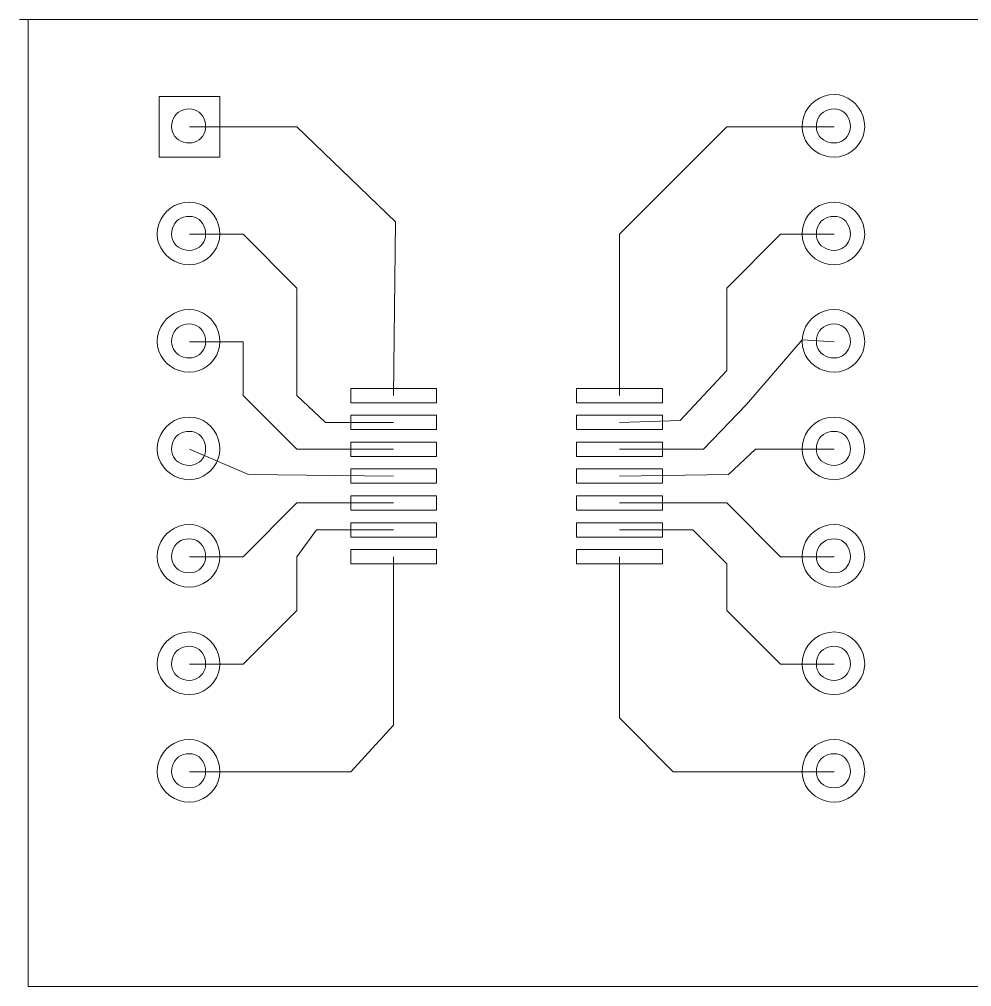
# Model space of a CAD drawing. Header units: inches. Extents: x 0.31 to 3.92, y 0.28 to 1.28.
# Drawn here: x 0.31 to 1.197, y 0.381 to 1.281 of the extents above; entities that cross this region are included whole.
import ezdxf

# ---------------------------------------------------------------- set-up
doc = ezdxf.new("R2010")
doc.units = ezdxf.units.IN
doc.header["$MEASUREMENT"] = 0
doc.layers.get('0').update_dxf_attribs({"lineweight": 0})

msp = doc.modelspace()

# ---------------------------------------------------------------- linework, layer by layer
at = {"color": 0}
for points in [[(0.31045, 1.28125), (3.82496, 1.28125)], [(0.31874, 0.38125), (0.31874, 1.28125)], [(0.31874, 1.28125), (1.21874, 1.28125)], [(0.44041, 1.15292), (0.49707, 1.15292), (0.49707, 1.20958), (0.44041, 1.20958), (0.44041, 1.15292), (0.44041, 1.15292), (0.44041, 1.15292)], [(1.09708, 1.18125), (1.09708, 1.18125), (1.09669, 1.18614), (1.09557, 1.19077), (1.09379, 1.19508), (1.09142, 1.19901), (1.08853, 1.2025), (1.0852, 1.20549), (1.08148, 1.20792), (1.07745, 1.20973), (1.07318, 1.21086), (1.06874, 1.21125), (1.06874, 1.21125), (1.06874, 1.21125), (1.06385, 1.21086), (1.05922, 1.20973), (1.05491, 1.20792), (1.05098, 1.20549), (1.04749, 1.2025), (1.0445, 1.19901), (1.04207, 1.19508), (1.04026, 1.19077), (1.03913, 1.18614), (1.03874, 1.18125), (1.03874, 1.18125), (1.03874, 1.18125), (1.03913, 1.17681), (1.04026, 1.17254), (1.04207, 1.16851), (1.0445, 1.1648), (1.04749, 1.16146), (1.05098, 1.15857), (1.05491, 1.1562), (1.05922, 1.15442), (1.06385, 1.1533), (1.06874, 1.15292), (1.06874, 1.15292), (1.06874, 1.15292), (1.07318, 1.1533), (1.07745, 1.15442), (1.08148, 1.1562), (1.0852, 1.15857), (1.08853, 1.16146), (1.09142, 1.1648), (1.09379, 1.16851), (1.09557, 1.17254), (1.09669, 1.17681), (1.09708, 1.18125), (1.09708, 1.18125), (1.09708, 1.18125), (1.09708, 1.18125)], [(0.48374, 1.18125), (0.48374, 1.18125), (0.48355, 1.18415), (0.48298, 1.18682), (0.48208, 1.18926), (0.48086, 1.19144), (0.47937, 1.19333), (0.47762, 1.19493), (0.47566, 1.19621), (0.4735, 1.19714), (0.47119, 1.19772), (0.46874, 1.19792), (0.46874, 1.19792), (0.46874, 1.19792), (0.46585, 1.19772), (0.46317, 1.19714), (0.46073, 1.19621), (0.45856, 1.19493), (0.45666, 1.19333), (0.45506, 1.19144), (0.45379, 1.18926), (0.45285, 1.18682), (0.45227, 1.18415), (0.45208, 1.18125), (0.45208, 1.18125), (0.45208, 1.18125), (0.45227, 1.1788), (0.45285, 1.17649), (0.45379, 1.17433), (0.45506, 1.17237), (0.45666, 1.17062), (0.45856, 1.16913), (0.46073, 1.16791), (0.46317, 1.16701), (0.46585, 1.16644), (0.46874, 1.16625), (0.46874, 1.16625), (0.46874, 1.16625), (0.47119, 1.16644), (0.4735, 1.16701), (0.47566, 1.16791), (0.47762, 1.16913), (0.47937, 1.17062), (0.48086, 1.17237), (0.48208, 1.17433), (0.48298, 1.17649), (0.48355, 1.1788), (0.48374, 1.18125), (0.48374, 1.18125), (0.48374, 1.18125), (0.48374, 1.18125)], [(1.08374, 1.18125), (1.08374, 1.18125), (1.08355, 1.18415), (1.08298, 1.18682), (1.08208, 1.18926), (1.08086, 1.19144), (1.07937, 1.19333), (1.07762, 1.19493), (1.07566, 1.19621), (1.0735, 1.19714), (1.07119, 1.19772), (1.06874, 1.19792), (1.06874, 1.19792), (1.06874, 1.19792), (1.06585, 1.19772), (1.06317, 1.19714), (1.06073, 1.19621), (1.05856, 1.19493), (1.05666, 1.19333), (1.05506, 1.19144), (1.05379, 1.18926), (1.05285, 1.18682), (1.05227, 1.18415), (1.05208, 1.18125), (1.05208, 1.18125), (1.05208, 1.18125), (1.05227, 1.1788), (1.05285, 1.17649), (1.05379, 1.17433), (1.05506, 1.17237), (1.05666, 1.17062), (1.05856, 1.16913), (1.06073, 1.16791), (1.06317, 1.16701), (1.06585, 1.16644), (1.06874, 1.16625), (1.06874, 1.16625), (1.06874, 1.16625), (1.07119, 1.16644), (1.0735, 1.16701), (1.07566, 1.16791), (1.07762, 1.16913), (1.07937, 1.17062), (1.08086, 1.17237), (1.08208, 1.17433), (1.08298, 1.17649), (1.08355, 1.1788), (1.08374, 1.18125), (1.08374, 1.18125), (1.08374, 1.18125), (1.08374, 1.18125)], [(0.56874, 1.18125), (0.46874, 1.18125)], [(0.66041, 1.09292), (0.56874, 1.18125)], [(0.86874, 1.08125), (0.96874, 1.18125)], [(0.96874, 1.18125), (1.06874, 1.18125)], [(0.49708, 1.08125), (0.49708, 1.08125), (0.49669, 1.08614), (0.49557, 1.09077), (0.49379, 1.09508), (0.49142, 1.09901), (0.48854, 1.1025), (0.4852, 1.10549), (0.48148, 1.10792), (0.47745, 1.10973), (0.47318, 1.11086), (0.46874, 1.11125), (0.46874, 1.11125), (0.46874, 1.11125), (0.46385, 1.11086), (0.45922, 1.10973), (0.45491, 1.10792), (0.45098, 1.10549), (0.44749, 1.1025), (0.4445, 1.09901), (0.44207, 1.09508), (0.44026, 1.09077), (0.43913, 1.08614), (0.43874, 1.08125), (0.43874, 1.08125), (0.43874, 1.08125), (0.43913, 1.07681), (0.44026, 1.07254), (0.44207, 1.06851), (0.4445, 1.0648), (0.44749, 1.06146), (0.45098, 1.05857), (0.45491, 1.0562), (0.45922, 1.05442), (0.46385, 1.0533), (0.46874, 1.05292), (0.46874, 1.05292), (0.46874, 1.05292), (0.47318, 1.0533), (0.47745, 1.05442), (0.48148, 1.0562), (0.4852, 1.05857), (0.48854, 1.06146), (0.49142, 1.0648), (0.49379, 1.06851), (0.49557, 1.07254), (0.49669, 1.07681), (0.49708, 1.08125), (0.49708, 1.08125), (0.49708, 1.08125), (0.49708, 1.08125)], [(1.09708, 1.08125), (1.09708, 1.08125), (1.09669, 1.08614), (1.09557, 1.09077), (1.09379, 1.09508), (1.09142, 1.09901), (1.08853, 1.1025), (1.0852, 1.10549), (1.08148, 1.10792), (1.07745, 1.10973), (1.07318, 1.11086), (1.06874, 1.11125), (1.06874, 1.11125), (1.06874, 1.11125), (1.06385, 1.11086), (1.05922, 1.10973), (1.05491, 1.10792), (1.05098, 1.10549), (1.04749, 1.1025), (1.0445, 1.09901), (1.04207, 1.09508), (1.04026, 1.09077), (1.03913, 1.08614), (1.03874, 1.08125), (1.03874, 1.08125), (1.03874, 1.08125), (1.03913, 1.07681), (1.04026, 1.07254), (1.04207, 1.06851), (1.0445, 1.0648), (1.04749, 1.06146), (1.05098, 1.05857), (1.05491, 1.0562), (1.05922, 1.05442), (1.06385, 1.0533), (1.06874, 1.05292), (1.06874, 1.05292), (1.06874, 1.05292), (1.07318, 1.0533), (1.07745, 1.05442), (1.08148, 1.0562), (1.0852, 1.05857), (1.08853, 1.06146), (1.09142, 1.0648), (1.09379, 1.06851), (1.09557, 1.07254), (1.09669, 1.07681), (1.09708, 1.08125), (1.09708, 1.08125), (1.09708, 1.08125), (1.09708, 1.08125)], [(0.48374, 1.08125), (0.48374, 1.08125), (0.48355, 1.08415), (0.48298, 1.08682), (0.48208, 1.08926), (0.48086, 1.09144), (0.47937, 1.09333), (0.47762, 1.09493), (0.47566, 1.09621), (0.4735, 1.09714), (0.47119, 1.09772), (0.46874, 1.09792), (0.46874, 1.09792), (0.46874, 1.09792), (0.46585, 1.09772), (0.46317, 1.09714), (0.46073, 1.09621), (0.45856, 1.09493), (0.45666, 1.09333), (0.45506, 1.09144), (0.45379, 1.08926), (0.45285, 1.08682), (0.45227, 1.08415), (0.45208, 1.08125), (0.45208, 1.08125), (0.45208, 1.08125), (0.45227, 1.0788), (0.45285, 1.07649), (0.45379, 1.07433), (0.45506, 1.07237), (0.45666, 1.07062), (0.45856, 1.06913), (0.46073, 1.06791), (0.46317, 1.06701), (0.46585, 1.06644), (0.46874, 1.06625), (0.46874, 1.06625), (0.46874, 1.06625), (0.47119, 1.06644), (0.4735, 1.06701), (0.47566, 1.06791), (0.47762, 1.06913), (0.47937, 1.07062), (0.48086, 1.07237), (0.48208, 1.07433), (0.48298, 1.07649), (0.48355, 1.0788), (0.48374, 1.08125), (0.48374, 1.08125), (0.48374, 1.08125), (0.48374, 1.08125)], [(0.65874, 0.93125), (0.66041, 1.09292)], [(1.08374, 1.08125), (1.08374, 1.08125), (1.08355, 1.08415), (1.08298, 1.08682), (1.08208, 1.08926), (1.08086, 1.09144), (1.07937, 1.09333), (1.07762, 1.09493), (1.07566, 1.09621), (1.0735, 1.09714), (1.07119, 1.09772), (1.06874, 1.09792), (1.06874, 1.09792), (1.06874, 1.09792), (1.06585, 1.09772), (1.06317, 1.09714), (1.06073, 1.09621), (1.05856, 1.09493), (1.05666, 1.09333), (1.05506, 1.09144), (1.05379, 1.08926), (1.05285, 1.08682), (1.05227, 1.08415), (1.05208, 1.08125), (1.05208, 1.08125), (1.05208, 1.08125), (1.05227, 1.0788), (1.05285, 1.07649), (1.05379, 1.07433), (1.05506, 1.07237), (1.05666, 1.07062), (1.05856, 1.06913), (1.06073, 1.06791), (1.06317, 1.06701), (1.06585, 1.06644), (1.06874, 1.06625), (1.06874, 1.06625), (1.06874, 1.06625), (1.07119, 1.06644), (1.0735, 1.06701), (1.07566, 1.06791), (1.07762, 1.06913), (1.07937, 1.07062), (1.08086, 1.07237), (1.08208, 1.07433), (1.08298, 1.07649), (1.08355, 1.0788), (1.08374, 1.08125), (1.08374, 1.08125), (1.08374, 1.08125), (1.08374, 1.08125)], [(0.46874, 1.08125), (0.51874, 1.08125)], [(0.51874, 1.08125), (0.56874, 1.03125)], [(0.86874, 0.93125), (0.86874, 1.08125)], [(1.01874, 1.08125), (0.96874, 1.03125)], [(1.06874, 1.08125), (1.01874, 1.08125)], [(0.56874, 1.03125), (0.56874, 0.93125)], [(0.96874, 0.95458), (0.96874, 1.03125)], [(0.49708, 0.98125), (0.49708, 0.98125), (0.49669, 0.98614), (0.49557, 0.99077), (0.49379, 0.99508), (0.49142, 0.99901), (0.48854, 1.0025), (0.4852, 1.00549), (0.48148, 1.00792), (0.47745, 1.00973), (0.47318, 1.01086), (0.46874, 1.01125), (0.46874, 1.01125), (0.46874, 1.01125), (0.46385, 1.01086), (0.45922, 1.00973), (0.45491, 1.00792), (0.45098, 1.00549), (0.44749, 1.0025), (0.4445, 0.99901), (0.44207, 0.99508), (0.44026, 0.99077), (0.43913, 0.98614), (0.43874, 0.98125), (0.43874, 0.98125), (0.43874, 0.98125), (0.43913, 0.97681), (0.44026, 0.97254), (0.44207, 0.96851), (0.4445, 0.9648), (0.44749, 0.96146), (0.45098, 0.95857), (0.45491, 0.9562), (0.45922, 0.95442), (0.46385, 0.9533), (0.46874, 0.95292), (0.46874, 0.95292), (0.46874, 0.95292), (0.47318, 0.9533), (0.47745, 0.95442), (0.48148, 0.9562), (0.4852, 0.95857), (0.48854, 0.96146), (0.49142, 0.9648), (0.49379, 0.96851), (0.49557, 0.97254), (0.49669, 0.97681), (0.49708, 0.98125), (0.49708, 0.98125), (0.49708, 0.98125), (0.49708, 0.98125)], [(1.09708, 0.98125), (1.09708, 0.98125), (1.09669, 0.98614), (1.09557, 0.99077), (1.09379, 0.99508), (1.09142, 0.99901), (1.08853, 1.0025), (1.0852, 1.00549), (1.08148, 1.00792), (1.07745, 1.00973), (1.07318, 1.01086), (1.06874, 1.01125), (1.06874, 1.01125), (1.06874, 1.01125), (1.06385, 1.01086), (1.05922, 1.00973), (1.05491, 1.00792), (1.05098, 1.00549), (1.04749, 1.0025), (1.0445, 0.99901), (1.04207, 0.99508), (1.04026, 0.99077), (1.03913, 0.98614), (1.03874, 0.98125), (1.03874, 0.98125), (1.03874, 0.98125), (1.03913, 0.97681), (1.04026, 0.97254), (1.04207, 0.96851), (1.0445, 0.9648), (1.04749, 0.96146), (1.05098, 0.95857), (1.05491, 0.9562), (1.05922, 0.95442), (1.06385, 0.9533), (1.06874, 0.95292), (1.06874, 0.95292), (1.06874, 0.95292), (1.07318, 0.9533), (1.07745, 0.95442), (1.08148, 0.9562), (1.0852, 0.95857), (1.08853, 0.96146), (1.09142, 0.9648), (1.09379, 0.96851), (1.09557, 0.97254), (1.09669, 0.97681), (1.09708, 0.98125), (1.09708, 0.98125), (1.09708, 0.98125), (1.09708, 0.98125)], [(0.48374, 0.98125), (0.48374, 0.98125), (0.48355, 0.98415), (0.48298, 0.98682), (0.48208, 0.98926), (0.48086, 0.99144), (0.47937, 0.99333), (0.47762, 0.99493), (0.47566, 0.99621), (0.4735, 0.99714), (0.47119, 0.99772), (0.46874, 0.99792), (0.46874, 0.99792), (0.46874, 0.99792), (0.46585, 0.99772), (0.46317, 0.99714), (0.46073, 0.99621), (0.45856, 0.99493), (0.45666, 0.99333), (0.45506, 0.99144), (0.45379, 0.98926), (0.45285, 0.98682), (0.45227, 0.98415), (0.45208, 0.98125), (0.45208, 0.98125), (0.45208, 0.98125), (0.45227, 0.9788), (0.45285, 0.97649), (0.45379, 0.97433), (0.45506, 0.97237), (0.45666, 0.97062), (0.45856, 0.96913), (0.46073, 0.96791), (0.46317, 0.96701), (0.46585, 0.96644), (0.46874, 0.96625), (0.46874, 0.96625), (0.46874, 0.96625), (0.47119, 0.96644), (0.4735, 0.96701), (0.47566, 0.96791), (0.47762, 0.96913), (0.47937, 0.97062), (0.48086, 0.97237), (0.48208, 0.97433), (0.48298, 0.97649), (0.48355, 0.9788), (0.48374, 0.98125), (0.48374, 0.98125), (0.48374, 0.98125), (0.48374, 0.98125)], [(1.08374, 0.98125), (1.08374, 0.98125), (1.08355, 0.98415), (1.08298, 0.98682), (1.08208, 0.98926), (1.08086, 0.99144), (1.07937, 0.99333), (1.07762, 0.99493), (1.07566, 0.99621), (1.0735, 0.99714), (1.07119, 0.99772), (1.06874, 0.99792), (1.06874, 0.99792), (1.06874, 0.99792), (1.06585, 0.99772), (1.06317, 0.99714), (1.06073, 0.99621), (1.05856, 0.99493), (1.05666, 0.99333), (1.05506, 0.99144), (1.05379, 0.98926), (1.05285, 0.98682), (1.05227, 0.98415), (1.05208, 0.98125), (1.05208, 0.98125), (1.05208, 0.98125), (1.05227, 0.9788), (1.05285, 0.97649), (1.05379, 0.97433), (1.05506, 0.97237), (1.05666, 0.97062), (1.05856, 0.96913), (1.06073, 0.96791), (1.06317, 0.96701), (1.06585, 0.96644), (1.06874, 0.96625), (1.06874, 0.96625), (1.06874, 0.96625), (1.07119, 0.96644), (1.0735, 0.96701), (1.07566, 0.96791), (1.07762, 0.96913), (1.07937, 0.97062), (1.08086, 0.97237), (1.08208, 0.97433), (1.08298, 0.97649), (1.08355, 0.9788), (1.08374, 0.98125), (1.08374, 0.98125), (1.08374, 0.98125), (1.08374, 0.98125)], [(0.46874, 0.98125), (0.51874, 0.98125)], [(0.51874, 0.98125), (0.51874, 0.93125)], [(0.98708, 0.92292), (1.03874, 0.98292)], [(1.03874, 0.98292), (1.06874, 0.98125)], [(0.92541, 0.90792), (0.96874, 0.95458)], [(0.61874, 0.92458), (0.69874, 0.92458), (0.69874, 0.93791), (0.61874, 0.93791), (0.61874, 0.92458), (0.61874, 0.92458), (0.61874, 0.92458)], [(0.82874, 0.92458), (0.90874, 0.92458), (0.90874, 0.93791), (0.82874, 0.93791), (0.82874, 0.92458), (0.82874, 0.92458), (0.82874, 0.92458)], [(0.51874, 0.93125), (0.56874, 0.88125)], [(0.59541, 0.90625), (0.56874, 0.93125)], [(0.94708, 0.88125), (0.98708, 0.92292)], [(0.49708, 0.88125), (0.49708, 0.88125), (0.49669, 0.88614), (0.49557, 0.89077), (0.49379, 0.89508), (0.49142, 0.89901), (0.48854, 0.9025), (0.4852, 0.90549), (0.48148, 0.90792), (0.47745, 0.90973), (0.47318, 0.91086), (0.46874, 0.91125), (0.46874, 0.91125), (0.46874, 0.91125), (0.46385, 0.91086), (0.45922, 0.90973), (0.45491, 0.90792), (0.45098, 0.90549), (0.44749, 0.9025), (0.4445, 0.89901), (0.44207, 0.89508), (0.44026, 0.89077), (0.43913, 0.88614), (0.43874, 0.88125), (0.43874, 0.88125), (0.43874, 0.88125), (0.43913, 0.87681), (0.44026, 0.87254), (0.44207, 0.86851), (0.4445, 0.8648), (0.44749, 0.86146), (0.45098, 0.85857), (0.45491, 0.8562), (0.45922, 0.85442), (0.46385, 0.8533), (0.46874, 0.85292), (0.46874, 0.85292), (0.46874, 0.85292), (0.47318, 0.8533), (0.47745, 0.85442), (0.48148, 0.8562), (0.4852, 0.85857), (0.48854, 0.86146), (0.49142, 0.8648), (0.49379, 0.86851), (0.49557, 0.87254), (0.49669, 0.87681), (0.49708, 0.88125), (0.49708, 0.88125), (0.49708, 0.88125), (0.49708, 0.88125)], [(0.61874, 0.89958), (0.69874, 0.89958), (0.69874, 0.91291), (0.61874, 0.91291), (0.61874, 0.89958), (0.61874, 0.89958), (0.61874, 0.89958)], [(0.82874, 0.89958), (0.90874, 0.89958), (0.90874, 0.91291), (0.82874, 0.91291), (0.82874, 0.89958), (0.82874, 0.89958), (0.82874, 0.89958)], [(1.09708, 0.88125), (1.09708, 0.88125), (1.09669, 0.88614), (1.09557, 0.89077), (1.09379, 0.89508), (1.09142, 0.89901), (1.08853, 0.9025), (1.0852, 0.90549), (1.08148, 0.90792), (1.07745, 0.90973), (1.07318, 0.91086), (1.06874, 0.91125), (1.06874, 0.91125), (1.06874, 0.91125), (1.06385, 0.91086), (1.05922, 0.90973), (1.05491, 0.90792), (1.05098, 0.90549), (1.04749, 0.9025), (1.0445, 0.89901), (1.04207, 0.89508), (1.04026, 0.89077), (1.03913, 0.88614), (1.03874, 0.88125), (1.03874, 0.88125), (1.03874, 0.88125), (1.03913, 0.87681), (1.04026, 0.87254), (1.04207, 0.86851), (1.0445, 0.8648), (1.04749, 0.86146), (1.05098, 0.85857), (1.05491, 0.8562), (1.05922, 0.85442), (1.06385, 0.8533), (1.06874, 0.85292), (1.06874, 0.85292), (1.06874, 0.85292), (1.07318, 0.8533), (1.07745, 0.85442), (1.08148, 0.8562), (1.0852, 0.85857), (1.08853, 0.86146), (1.09142, 0.8648), (1.09379, 0.86851), (1.09557, 0.87254), (1.09669, 0.87681), (1.09708, 0.88125), (1.09708, 0.88125), (1.09708, 0.88125), (1.09708, 0.88125)], [(0.65874, 0.90625), (0.59541, 0.90625)], [(0.86874, 0.90625), (0.92541, 0.90792)], [(0.48374, 0.88125), (0.48374, 0.88125), (0.48355, 0.88415), (0.48298, 0.88682), (0.48208, 0.88926), (0.48086, 0.89144), (0.47937, 0.89333), (0.47762, 0.89493), (0.47566, 0.89621), (0.4735, 0.89714), (0.47119, 0.89772), (0.46874, 0.89792), (0.46874, 0.89792), (0.46874, 0.89792), (0.46585, 0.89772), (0.46317, 0.89714), (0.46073, 0.89621), (0.45856, 0.89493), (0.45666, 0.89333), (0.45506, 0.89144), (0.45379, 0.88926), (0.45285, 0.88682), (0.45227, 0.88415), (0.45208, 0.88125), (0.45208, 0.88125), (0.45208, 0.88125), (0.45227, 0.8788), (0.45285, 0.87649), (0.45379, 0.87433), (0.45506, 0.87237), (0.45666, 0.87062), (0.45856, 0.86913), (0.46073, 0.86791), (0.46317, 0.86701), (0.46585, 0.86644), (0.46874, 0.86625), (0.46874, 0.86625), (0.46874, 0.86625), (0.47119, 0.86644), (0.4735, 0.86701), (0.47566, 0.86791), (0.47762, 0.86913), (0.47937, 0.87062), (0.48086, 0.87237), (0.48208, 0.87433), (0.48298, 0.87649), (0.48355, 0.8788), (0.48374, 0.88125), (0.48374, 0.88125), (0.48374, 0.88125), (0.48374, 0.88125)], [(1.08374, 0.88125), (1.08374, 0.88125), (1.08355, 0.88415), (1.08298, 0.88682), (1.08208, 0.88926), (1.08086, 0.89144), (1.07937, 0.89333), (1.07762, 0.89493), (1.07566, 0.89621), (1.0735, 0.89714), (1.07119, 0.89772), (1.06874, 0.89792), (1.06874, 0.89792), (1.06874, 0.89792), (1.06585, 0.89772), (1.06317, 0.89714), (1.06073, 0.89621), (1.05856, 0.89493), (1.05666, 0.89333), (1.05506, 0.89144), (1.05379, 0.88926), (1.05285, 0.88682), (1.05227, 0.88415), (1.05208, 0.88125), (1.05208, 0.88125), (1.05208, 0.88125), (1.05227, 0.8788), (1.05285, 0.87649), (1.05379, 0.87433), (1.05506, 0.87237), (1.05666, 0.87062), (1.05856, 0.86913), (1.06073, 0.86791), (1.06317, 0.86701), (1.06585, 0.86644), (1.06874, 0.86625), (1.06874, 0.86625), (1.06874, 0.86625), (1.07119, 0.86644), (1.0735, 0.86701), (1.07566, 0.86791), (1.07762, 0.86913), (1.07937, 0.87062), (1.08086, 0.87237), (1.08208, 0.87433), (1.08298, 0.87649), (1.08355, 0.8788), (1.08374, 0.88125), (1.08374, 0.88125), (1.08374, 0.88125), (1.08374, 0.88125)], [(0.61874, 0.87458), (0.69874, 0.87458), (0.69874, 0.88791), (0.61874, 0.88791), (0.61874, 0.87458), (0.61874, 0.87458), (0.61874, 0.87458)], [(0.82874, 0.87458), (0.90874, 0.87458), (0.90874, 0.88791), (0.82874, 0.88791), (0.82874, 0.87458), (0.82874, 0.87458), (0.82874, 0.87458)], [(0.52374, 0.85792), (0.46874, 0.88125)], [(0.56874, 0.88125), (0.65874, 0.88125)], [(0.86874, 0.88125), (0.94708, 0.88125)], [(0.97041, 0.85792), (0.99541, 0.88125)], [(0.99541, 0.88125), (1.06874, 0.88125)], [(0.65874, 0.85625), (0.52374, 0.85792)], [(0.61874, 0.84958), (0.69874, 0.84958), (0.69874, 0.86291), (0.61874, 0.86291), (0.61874, 0.84958), (0.61874, 0.84958), (0.61874, 0.84958)], [(0.82874, 0.84958), (0.90874, 0.84958), (0.90874, 0.86291), (0.82874, 0.86291), (0.82874, 0.84958), (0.82874, 0.84958), (0.82874, 0.84958)], [(0.86874, 0.85625), (0.97041, 0.85792)], [(0.61874, 0.82458), (0.69874, 0.82458), (0.69874, 0.83791), (0.61874, 0.83791), (0.61874, 0.82458), (0.61874, 0.82458), (0.61874, 0.82458)], [(0.82874, 0.82458), (0.90874, 0.82458), (0.90874, 0.83791), (0.82874, 0.83791), (0.82874, 0.82458), (0.82874, 0.82458), (0.82874, 0.82458)], [(0.56874, 0.83125), (0.51874, 0.78125)], [(0.65874, 0.83125), (0.56874, 0.83125)], [(0.96874, 0.83125), (0.86874, 0.83125)], [(1.01874, 0.78125), (0.96874, 0.83125)], [(0.49708, 0.78125), (0.49708, 0.78125), (0.49669, 0.78614), (0.49557, 0.79077), (0.49379, 0.79508), (0.49142, 0.79901), (0.48854, 0.8025), (0.4852, 0.80549), (0.48148, 0.80792), (0.47745, 0.80973), (0.47318, 0.81086), (0.46874, 0.81125), (0.46874, 0.81125), (0.46874, 0.81125), (0.46385, 0.81086), (0.45922, 0.80973), (0.45491, 0.80792), (0.45098, 0.80549), (0.44749, 0.8025), (0.4445, 0.79901), (0.44207, 0.79508), (0.44026, 0.79077), (0.43913, 0.78614), (0.43874, 0.78125), (0.43874, 0.78125), (0.43874, 0.78125), (0.43913, 0.77681), (0.44026, 0.77254), (0.44207, 0.76851), (0.4445, 0.7648), (0.44749, 0.76146), (0.45098, 0.75857), (0.45491, 0.7562), (0.45922, 0.75442), (0.46385, 0.7533), (0.46874, 0.75292), (0.46874, 0.75292), (0.46874, 0.75292), (0.47318, 0.7533), (0.47745, 0.75442), (0.48148, 0.7562), (0.4852, 0.75857), (0.48854, 0.76146), (0.49142, 0.7648), (0.49379, 0.76851), (0.49557, 0.77254), (0.49669, 0.77681), (0.49708, 0.78125), (0.49708, 0.78125), (0.49708, 0.78125), (0.49708, 0.78125)], [(0.61874, 0.79958), (0.69874, 0.79958), (0.69874, 0.81291), (0.61874, 0.81291), (0.61874, 0.79958), (0.61874, 0.79958), (0.61874, 0.79958)], [(0.82874, 0.79958), (0.90874, 0.79958), (0.90874, 0.81291), (0.82874, 0.81291), (0.82874, 0.79958), (0.82874, 0.79958), (0.82874, 0.79958)], [(1.09708, 0.78125), (1.09708, 0.78125), (1.09669, 0.78614), (1.09557, 0.79077), (1.09379, 0.79508), (1.09142, 0.79901), (1.08853, 0.8025), (1.0852, 0.80549), (1.08148, 0.80792), (1.07745, 0.80973), (1.07318, 0.81086), (1.06874, 0.81125), (1.06874, 0.81125), (1.06874, 0.81125), (1.06385, 0.81086), (1.05922, 0.80973), (1.05491, 0.80792), (1.05098, 0.80549), (1.04749, 0.8025), (1.0445, 0.79901), (1.04207, 0.79508), (1.04026, 0.79077), (1.03913, 0.78614), (1.03874, 0.78125), (1.03874, 0.78125), (1.03874, 0.78125), (1.03913, 0.77681), (1.04026, 0.77254), (1.04207, 0.76851), (1.0445, 0.7648), (1.04749, 0.76146), (1.05098, 0.75857), (1.05491, 0.7562), (1.05922, 0.75442), (1.06385, 0.7533), (1.06874, 0.75292), (1.06874, 0.75292), (1.06874, 0.75292), (1.07318, 0.7533), (1.07745, 0.75442), (1.08148, 0.7562), (1.0852, 0.75857), (1.08853, 0.76146), (1.09142, 0.7648), (1.09379, 0.76851), (1.09557, 0.77254), (1.09669, 0.77681), (1.09708, 0.78125), (1.09708, 0.78125), (1.09708, 0.78125), (1.09708, 0.78125)], [(0.58708, 0.80625), (0.56874, 0.78125)], [(0.65874, 0.80625), (0.58708, 0.80625)], [(0.86874, 0.80625), (0.90541, 0.80625)], [(0.90541, 0.80625), (0.93708, 0.80625)], [(0.93708, 0.80625), (0.96874, 0.77458)], [(0.48374, 0.78125), (0.48374, 0.78125), (0.48355, 0.78415), (0.48298, 0.78682), (0.48208, 0.78926), (0.48086, 0.79144), (0.47937, 0.79333), (0.47762, 0.79493), (0.47566, 0.79621), (0.4735, 0.79714), (0.47119, 0.79772), (0.46874, 0.79792), (0.46874, 0.79792), (0.46874, 0.79792), (0.46585, 0.79772), (0.46317, 0.79714), (0.46073, 0.79621), (0.45856, 0.79493), (0.45666, 0.79333), (0.45506, 0.79144), (0.45379, 0.78926), (0.45285, 0.78682), (0.45227, 0.78415), (0.45208, 0.78125), (0.45208, 0.78125), (0.45208, 0.78125), (0.45227, 0.7788), (0.45285, 0.77649), (0.45379, 0.77433), (0.45506, 0.77237), (0.45666, 0.77062), (0.45856, 0.76913), (0.46073, 0.76791), (0.46317, 0.76701), (0.46585, 0.76644), (0.46874, 0.76625), (0.46874, 0.76625), (0.46874, 0.76625), (0.47119, 0.76644), (0.4735, 0.76701), (0.47566, 0.76791), (0.47762, 0.76913), (0.47937, 0.77062), (0.48086, 0.77237), (0.48208, 0.77433), (0.48298, 0.77649), (0.48355, 0.7788), (0.48374, 0.78125), (0.48374, 0.78125), (0.48374, 0.78125), (0.48374, 0.78125)], [(1.08374, 0.78125), (1.08374, 0.78125), (1.08355, 0.78415), (1.08298, 0.78682), (1.08208, 0.78926), (1.08086, 0.79144), (1.07937, 0.79333), (1.07762, 0.79493), (1.07566, 0.79621), (1.0735, 0.79714), (1.07119, 0.79772), (1.06874, 0.79792), (1.06874, 0.79792), (1.06874, 0.79792), (1.06585, 0.79772), (1.06317, 0.79714), (1.06073, 0.79621), (1.05856, 0.79493), (1.05666, 0.79333), (1.05506, 0.79144), (1.05379, 0.78926), (1.05285, 0.78682), (1.05227, 0.78415), (1.05208, 0.78125), (1.05208, 0.78125), (1.05208, 0.78125), (1.05227, 0.7788), (1.05285, 0.77649), (1.05379, 0.77433), (1.05506, 0.77237), (1.05666, 0.77062), (1.05856, 0.76913), (1.06073, 0.76791), (1.06317, 0.76701), (1.06585, 0.76644), (1.06874, 0.76625), (1.06874, 0.76625), (1.06874, 0.76625), (1.07119, 0.76644), (1.0735, 0.76701), (1.07566, 0.76791), (1.07762, 0.76913), (1.07937, 0.77062), (1.08086, 0.77237), (1.08208, 0.77433), (1.08298, 0.77649), (1.08355, 0.7788), (1.08374, 0.78125), (1.08374, 0.78125), (1.08374, 0.78125), (1.08374, 0.78125)], [(0.61874, 0.77458), (0.69874, 0.77458), (0.69874, 0.78791), (0.61874, 0.78791), (0.61874, 0.77458), (0.61874, 0.77458), (0.61874, 0.77458)], [(0.82874, 0.77458), (0.90874, 0.77458), (0.90874, 0.78791), (0.82874, 0.78791), (0.82874, 0.77458), (0.82874, 0.77458), (0.82874, 0.77458)], [(0.51874, 0.78125), (0.46874, 0.78125)], [(0.56874, 0.73125), (0.56874, 0.78125)], [(0.65874, 0.78125), (0.65874, 0.62458)], [(0.86874, 0.78125), (0.86874, 0.63125)], [(0.96874, 0.73125), (0.96874, 0.77458)], [(1.06874, 0.78125), (1.01874, 0.78125)], [(0.51874, 0.68125), (0.56874, 0.73125)], [(1.01874, 0.68125), (0.96874, 0.73125)], [(0.49708, 0.68125), (0.49708, 0.68125), (0.49669, 0.68614), (0.49557, 0.69077), (0.49379, 0.69508), (0.49142, 0.69901), (0.48854, 0.7025), (0.4852, 0.70549), (0.48148, 0.70792), (0.47745, 0.70973), (0.47318, 0.71086), (0.46874, 0.71125), (0.46874, 0.71125), (0.46874, 0.71125), (0.46385, 0.71086), (0.45922, 0.70973), (0.45491, 0.70792), (0.45098, 0.70549), (0.44749, 0.7025), (0.4445, 0.69901), (0.44207, 0.69508), (0.44026, 0.69077), (0.43913, 0.68614), (0.43874, 0.68125), (0.43874, 0.68125), (0.43874, 0.68125), (0.43913, 0.67681), (0.44026, 0.67254), (0.44207, 0.66851), (0.4445, 0.6648), (0.44749, 0.66146), (0.45098, 0.65857), (0.45491, 0.6562), (0.45922, 0.65442), (0.46385, 0.6533), (0.46874, 0.65292), (0.46874, 0.65292), (0.46874, 0.65292), (0.47318, 0.6533), (0.47745, 0.65442), (0.48148, 0.6562), (0.4852, 0.65857), (0.48854, 0.66146), (0.49142, 0.6648), (0.49379, 0.66851), (0.49557, 0.67254), (0.49669, 0.67681), (0.49708, 0.68125), (0.49708, 0.68125), (0.49708, 0.68125), (0.49708, 0.68125)], [(1.09708, 0.68125), (1.09708, 0.68125), (1.09669, 0.68614), (1.09557, 0.69077), (1.09379, 0.69508), (1.09142, 0.69901), (1.08853, 0.7025), (1.0852, 0.70549), (1.08148, 0.70792), (1.07745, 0.70973), (1.07318, 0.71086), (1.06874, 0.71125), (1.06874, 0.71125), (1.06874, 0.71125), (1.06385, 0.71086), (1.05922, 0.70973), (1.05491, 0.70792), (1.05098, 0.70549), (1.04749, 0.7025), (1.0445, 0.69901), (1.04207, 0.69508), (1.04026, 0.69077), (1.03913, 0.68614), (1.03874, 0.68125), (1.03874, 0.68125), (1.03874, 0.68125), (1.03913, 0.67681), (1.04026, 0.67254), (1.04207, 0.66851), (1.0445, 0.6648), (1.04749, 0.66146), (1.05098, 0.65857), (1.05491, 0.6562), (1.05922, 0.65442), (1.06385, 0.6533), (1.06874, 0.65292), (1.06874, 0.65292), (1.06874, 0.65292), (1.07318, 0.6533), (1.07745, 0.65442), (1.08148, 0.6562), (1.0852, 0.65857), (1.08853, 0.66146), (1.09142, 0.6648), (1.09379, 0.66851), (1.09557, 0.67254), (1.09669, 0.67681), (1.09708, 0.68125), (1.09708, 0.68125), (1.09708, 0.68125), (1.09708, 0.68125)], [(0.48374, 0.68125), (0.48374, 0.68125), (0.48355, 0.68415), (0.48298, 0.68682), (0.48208, 0.68926), (0.48086, 0.69144), (0.47937, 0.69333), (0.47762, 0.69493), (0.47566, 0.69621), (0.4735, 0.69714), (0.47119, 0.69772), (0.46874, 0.69792), (0.46874, 0.69792), (0.46874, 0.69792), (0.46585, 0.69772), (0.46317, 0.69714), (0.46073, 0.69621), (0.45856, 0.69493), (0.45666, 0.69333), (0.45506, 0.69144), (0.45379, 0.68926), (0.45285, 0.68682), (0.45227, 0.68415), (0.45208, 0.68125), (0.45208, 0.68125), (0.45208, 0.68125), (0.45227, 0.6788), (0.45285, 0.67649), (0.45379, 0.67433), (0.45506, 0.67237), (0.45666, 0.67062), (0.45856, 0.66913), (0.46073, 0.66791), (0.46317, 0.66701), (0.46585, 0.66644), (0.46874, 0.66625), (0.46874, 0.66625), (0.46874, 0.66625), (0.47119, 0.66644), (0.4735, 0.66701), (0.47566, 0.66791), (0.47762, 0.66913), (0.47937, 0.67062), (0.48086, 0.67237), (0.48208, 0.67433), (0.48298, 0.67649), (0.48355, 0.6788), (0.48374, 0.68125), (0.48374, 0.68125), (0.48374, 0.68125), (0.48374, 0.68125)], [(1.08374, 0.68125), (1.08374, 0.68125), (1.08355, 0.68415), (1.08298, 0.68682), (1.08208, 0.68926), (1.08086, 0.69144), (1.07937, 0.69333), (1.07762, 0.69493), (1.07566, 0.69621), (1.0735, 0.69714), (1.07119, 0.69772), (1.06874, 0.69792), (1.06874, 0.69792), (1.06874, 0.69792), (1.06585, 0.69772), (1.06317, 0.69714), (1.06073, 0.69621), (1.05856, 0.69493), (1.05666, 0.69333), (1.05506, 0.69144), (1.05379, 0.68926), (1.05285, 0.68682), (1.05227, 0.68415), (1.05208, 0.68125), (1.05208, 0.68125), (1.05208, 0.68125), (1.05227, 0.6788), (1.05285, 0.67649), (1.05379, 0.67433), (1.05506, 0.67237), (1.05666, 0.67062), (1.05856, 0.66913), (1.06073, 0.66791), (1.06317, 0.66701), (1.06585, 0.66644), (1.06874, 0.66625), (1.06874, 0.66625), (1.06874, 0.66625), (1.07119, 0.66644), (1.0735, 0.66701), (1.07566, 0.66791), (1.07762, 0.66913), (1.07937, 0.67062), (1.08086, 0.67237), (1.08208, 0.67433), (1.08298, 0.67649), (1.08355, 0.6788), (1.08374, 0.68125), (1.08374, 0.68125), (1.08374, 0.68125), (1.08374, 0.68125)], [(0.46874, 0.68125), (0.51874, 0.68125)], [(1.06874, 0.68125), (1.01874, 0.68125)], [(0.86874, 0.63125), (0.91874, 0.58125)], [(0.65874, 0.62458), (0.61874, 0.58125)], [(0.49708, 0.58125), (0.49708, 0.58125), (0.49669, 0.58614), (0.49557, 0.59077), (0.49379, 0.59508), (0.49142, 0.59901), (0.48854, 0.6025), (0.4852, 0.60549), (0.48148, 0.60792), (0.47745, 0.60973), (0.47318, 0.61086), (0.46874, 0.61125), (0.46874, 0.61125), (0.46874, 0.61125), (0.46385, 0.61086), (0.45922, 0.60973), (0.45491, 0.60792), (0.45098, 0.60549), (0.44749, 0.6025), (0.4445, 0.59901), (0.44207, 0.59508), (0.44026, 0.59077), (0.43913, 0.58614), (0.43874, 0.58125), (0.43874, 0.58125), (0.43874, 0.58125), (0.43913, 0.57681), (0.44026, 0.57254), (0.44207, 0.56851), (0.4445, 0.5648), (0.44749, 0.56146), (0.45098, 0.55857), (0.45491, 0.5562), (0.45922, 0.55442), (0.46385, 0.5533), (0.46874, 0.55292), (0.46874, 0.55292), (0.46874, 0.55292), (0.47318, 0.5533), (0.47745, 0.55442), (0.48148, 0.5562), (0.4852, 0.55857), (0.48854, 0.56146), (0.49142, 0.5648), (0.49379, 0.56851), (0.49557, 0.57254), (0.49669, 0.57681), (0.49708, 0.58125), (0.49708, 0.58125), (0.49708, 0.58125), (0.49708, 0.58125)], [(1.09708, 0.58125), (1.09708, 0.58125), (1.09669, 0.58614), (1.09557, 0.59077), (1.09379, 0.59508), (1.09142, 0.59901), (1.08853, 0.6025), (1.0852, 0.60549), (1.08148, 0.60792), (1.07745, 0.60973), (1.07318, 0.61086), (1.06874, 0.61125), (1.06874, 0.61125), (1.06874, 0.61125), (1.06385, 0.61086), (1.05922, 0.60973), (1.05491, 0.60792), (1.05098, 0.60549), (1.04749, 0.6025), (1.0445, 0.59901), (1.04207, 0.59508), (1.04026, 0.59077), (1.03913, 0.58614), (1.03874, 0.58125), (1.03874, 0.58125), (1.03874, 0.58125), (1.03913, 0.57681), (1.04026, 0.57254), (1.04207, 0.56851), (1.0445, 0.5648), (1.04749, 0.56146), (1.05098, 0.55857), (1.05491, 0.5562), (1.05922, 0.55442), (1.06385, 0.5533), (1.06874, 0.55292), (1.06874, 0.55292), (1.06874, 0.55292), (1.07318, 0.5533), (1.07745, 0.55442), (1.08148, 0.5562), (1.0852, 0.55857), (1.08853, 0.56146), (1.09142, 0.5648), (1.09379, 0.56851), (1.09557, 0.57254), (1.09669, 0.57681), (1.09708, 0.58125), (1.09708, 0.58125), (1.09708, 0.58125), (1.09708, 0.58125)], [(0.48374, 0.58125), (0.48374, 0.58125), (0.48355, 0.58415), (0.48298, 0.58682), (0.48208, 0.58926), (0.48086, 0.59144), (0.47937, 0.59333), (0.47762, 0.59493), (0.47566, 0.59621), (0.4735, 0.59714), (0.47119, 0.59772), (0.46874, 0.59792), (0.46874, 0.59792), (0.46874, 0.59792), (0.46585, 0.59772), (0.46317, 0.59714), (0.46073, 0.59621), (0.45856, 0.59493), (0.45666, 0.59333), (0.45506, 0.59144), (0.45379, 0.58926), (0.45285, 0.58682), (0.45227, 0.58415), (0.45208, 0.58125), (0.45208, 0.58125), (0.45208, 0.58125), (0.45227, 0.5788), (0.45285, 0.57649), (0.45379, 0.57433), (0.45506, 0.57237), (0.45666, 0.57062), (0.45856, 0.56913), (0.46073, 0.56791), (0.46317, 0.56701), (0.46585, 0.56644), (0.46874, 0.56625), (0.46874, 0.56625), (0.46874, 0.56625), (0.47119, 0.56644), (0.4735, 0.56701), (0.47566, 0.56791), (0.47762, 0.56913), (0.47937, 0.57062), (0.48086, 0.57237), (0.48208, 0.57433), (0.48298, 0.57649), (0.48355, 0.5788), (0.48374, 0.58125), (0.48374, 0.58125), (0.48374, 0.58125), (0.48374, 0.58125)], [(1.08374, 0.58125), (1.08374, 0.58125), (1.08355, 0.58415), (1.08298, 0.58682), (1.08208, 0.58926), (1.08086, 0.59144), (1.07937, 0.59333), (1.07762, 0.59493), (1.07566, 0.59621), (1.0735, 0.59714), (1.07119, 0.59772), (1.06874, 0.59792), (1.06874, 0.59792), (1.06874, 0.59792), (1.06585, 0.59772), (1.06317, 0.59714), (1.06073, 0.59621), (1.05856, 0.59493), (1.05666, 0.59333), (1.05506, 0.59144), (1.05379, 0.58926), (1.05285, 0.58682), (1.05227, 0.58415), (1.05208, 0.58125), (1.05208, 0.58125), (1.05208, 0.58125), (1.05227, 0.5788), (1.05285, 0.57649), (1.05379, 0.57433), (1.05506, 0.57237), (1.05666, 0.57062), (1.05856, 0.56913), (1.06073, 0.56791), (1.06317, 0.56701), (1.06585, 0.56644), (1.06874, 0.56625), (1.06874, 0.56625), (1.06874, 0.56625), (1.07119, 0.56644), (1.0735, 0.56701), (1.07566, 0.56791), (1.07762, 0.56913), (1.07937, 0.57062), (1.08086, 0.57237), (1.08208, 0.57433), (1.08298, 0.57649), (1.08355, 0.5788), (1.08374, 0.58125), (1.08374, 0.58125), (1.08374, 0.58125), (1.08374, 0.58125)], [(0.61874, 0.58125), (0.46874, 0.58125)], [(0.91874, 0.58125), (1.06874, 0.58125)], [(0.31874, 0.38125), (1.21874, 0.38125)]]:
    msp.add_lwpolyline(points, dxfattribs=at)

doc.saveas('drawing.dxf')
